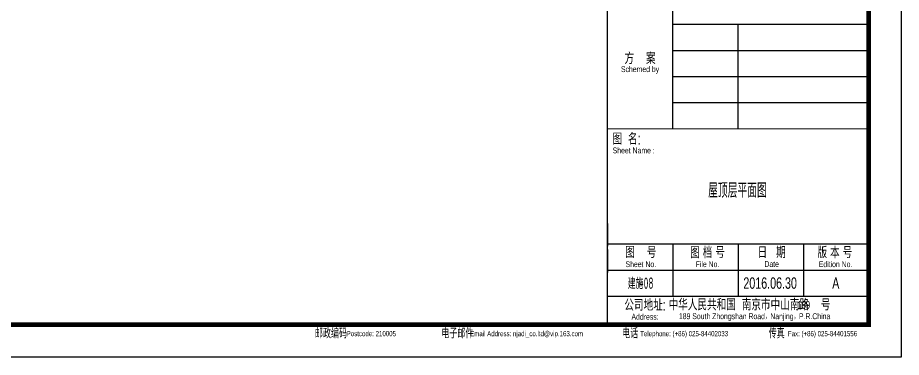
# Model space of a CAD drawing. Extents: x -59851 to 653804, y -249523 to 437614.
# Drawn here: x -491 to 26567, y -249505 to -239104 of the extents above; entities that cross this region are included whole.
import ezdxf
from ezdxf.enums import TextEntityAlignment as Align

# ---------------------------------------------------------------- set-up
doc = ezdxf.new("R2010")
doc.units = 0
doc.header["$LTSCALE"] = 1000
doc.header["$MEASUREMENT"] = 0
for name, color, linetype in [('LABEL_FIXBOX_PM', 7, 'Continuous'), ('LABEL_FIXTXT_PM', 3, 'Continuous'), ('LABEL_TXT_PM', 1, 'Continuous'), ('PUB_TEXT', 7, 'Continuous')]:
    doc.layers.add(name, color=color, linetype=linetype)
doc.styles.add('LABEL_FIXTXT_PM', font='pm_njadri_r.shx', dxfattribs={"width": 0.7, "bigfont": 'pm_njadri_hztxt.shx'})
doc.styles.add('LABEL_TXT_PM', font='pm_njadri_romans1.shx', dxfattribs={"width": 0.7, "bigfont": 'pm_njadri_hztxt.shx'})
doc.styles.get("Standard").update_dxf_attribs({"font": 'gbenor.shx', "width": 0.7, "bigfont": 'gbcbig.shx'})

# ---------------------------------------------------------------- blocks, each defined once
blk = doc.blocks.new('PMSheet_A1_20150113_5-3892016032414355901')
at = {"layer": 'LABEL_FIXBOX_PM'}
for p, q in [((771, 70), (771, 186)), ((791, 70), (791, 102)), ((771, 94), (831, 94)), ((771, 86), (831, 86)), ((771, 78), (831, 78)), ((751, 41), (751, 34)), ((751, 33), (751, 26)), ((771, 34.7), (771, 18.7)), ((791, 34.7), (791, 18.7)), ((811, 34.7), (811, 18.7)), ((830.99, 26.64), (750.88, 26.64)), ((751.35, 18.64), (750.88, 18.64))]:
    blk.add_line(p, q, dxfattribs=at)
blk.add_lwpolyline([(0, 594), (841, 594), (841, 0), (0, 0)], close=True, dxfattribs=at)
at = {"layer": 'LABEL_FIXBOX_PM', "const_width": 1.4}
blk.add_lwpolyline([(831, 584), (25, 584), (25, 10), (831, 10)], close=True, dxfattribs=at)
at = {"layer": 'LABEL_FIXBOX_PM', "const_width": 0.35}
for points in [[(751, 10), (751, 584)], [(751, 70), (831, 70)], [(751, 34.7), (831, 34.7)], [(751, 18.7), (831, 18.7)]]:
    blk.add_lwpolyline(points, dxfattribs=at)
at = {"layer": 'LABEL_FIXBOX_PM'}
blk.add_lwpolyline([(771, 102), (831, 102)], dxfattribs=at)
at = {"layer": 'LABEL_FIXTXT_PM', "style": 'LABEL_FIXTXT_PM', "width": 0.7}
for s, height, p in [('方    案', 3.5, (761, 91.75)), ('Schemed by', 1.8, (761, 88.02)), ('图  名:', 3.5, (756.85, 67.09)), ('图    号', 3.5, (761.24, 32.29)), ('图 档 号', 3.5, (781.65, 32.29)), ('日   期', 3.5, (801.3, 32.29)), ('版 本 号', 3.5, (820.66, 32.29)), ('Sheet No.', 1.8, (761.24, 28.56)), ('File No.', 1.8, (781.65, 28.56)), ('Date', 1.8, (801.3, 28.56)), ('Edition No.', 1.8, (820.86, 28.56)), ('公司地址:', 3.5, (762.53, 16.19)), ('中华人民共和国  南京市中山南路    号', 3.5, (794.52, 16.32)), ('Address:', 1.8, (762.53, 12.46)), ('邮政编码', 2.7, (666.35, 7.55)), ('电子邮件', 2.7, (705.05, 7.55)), ('电话', 2.7, (757.98, 7.55)), ('传真', 2.7, (802.84, 7.55))]:
    blk.add_text(s, height=height, dxfattribs=at).set_placement(p, align=Align.MIDDLE)
for s, p in [('Sheet Name :', (752.62, 63.36)), ('189 South Zhongshan Road，Nanjing，P.R.China', (772.89, 12.59))]:
    blk.add_text(s, height=1.8, dxfattribs=at).set_placement(p, align=Align.MIDDLE_LEFT)
blk.add_text('189', height=2.4, dxfattribs=at).set_placement((809.19, 14.85))
for s, p in [('Postcode: 210005', (678.72, 6.46)), ('Email Address: njadi_co.ltd@vip.163.com', (726.27, 6.46)), ('Telephone: (+86) 025-84402033', (774.51, 6.46)), ('Fax: (+86) 025-84401556', (816.86, 6.46))]:
    blk.add_text(s, height=1.6, dxfattribs=at).set_placement(p, align=Align.CENTER)
at = {"layer": 'LABEL_TXT_PM', "style": 'LABEL_TXT_PM'}
for tag, height, width, p in [('修改图应说明理由', 4.5, 0.7, (788.35, 468.8)), ('出图章签名', 4.5, 0.7, (759.46, 338.09)), ('建设单位_U01', 4.5, 0.7, (800.9, 212.14)), ('建设单位', 4.5, 0.7, (800.9, 210.2)), ('建设单位_D01', 4.5, 0.7, (800.9, 207.4)), ('项目名称_U01', 4.5, 0.7, (800.9, 200.42)), ('项目名称', 4.5, 0.7, (800.9, 198.19)), ('项目名称_D01', 4.5, 0.7, (800.9, 195.3)), ('设计编号', 4.5, 0.6, (780.76, 187.9)), ('分项号', 4.5, 0.6, (820.26, 188)), ('项目经理', 4.5, 0.7, (780.26, 172)), ('项目经理签名', 4.5, 0.7, (810.18, 172.26)), ('审定', 4.5, 0.7, (780.26, 163.9)), ('审定签名', 4.5, 0.7, (810.18, 164.16)), ('审核', 4.5, 0.7, (780.26, 156)), ('审核签名', 4.5, 0.7, (810.18, 156.26)), ('项目负责', 4.5, 0.7, (780.26, 148)), ('项目负责签名', 4.5, 0.7, (810.18, 148.26)), ('专业负责', 4.5, 0.7, (780.26, 140)), ('专业负责签名', 4.5, 0.7, (810.18, 140.26)), ('校对', 4.5, 0.7, (780.26, 131.9)), ('校对签名', 4.5, 0.7, (810.18, 132.16)), ('设计', 4.5, 0.7, (780.26, 124)), ('设计签名', 4.5, 0.7, (810.18, 124.26)), ('绘制', 4.5, 0.7, (780.26, 115.9)), ('绘制签名', 4.5, 0.7, (810.18, 116.16)), ('方案_01', 4.5, 0.7, (780.26, 95.9)), ('方案_01签名', 4.5, 0.7, (810.18, 96.16)), ('方案_02', 4.5, 0.7, (780.26, 87.9)), ('方案_02签名', 4.5, 0.7, (810.18, 88.16)), ('方案_03', 4.5, 0.7, (780.29, 79.9)), ('方案_03签名', 4.5, 0.7, (810.2, 80.16)), ('方案_04', 4.5, 0.7, (780.26, 71.9)), ('方案_04签名', 4.5, 0.7, (810.18, 72.16)), ('图名_U02', 4.5, 0.7, (790.5, 60.2)), ('图名_U01', 4.5, 0.7, (790.5, 54.2)), ('图名', 4.5, 0.7, (790.5, 47.96)), ('图名_D01', 4.5, 0.7, (790.5, 42.4)), ('图名_D02', 4.5, 0.7, (790.5, 37)), ('图号', 3.5, 0.7, (760.97, 20.95)), ('图档号', 3.5, 0.7, (781.1, 20.95)), ('日期', 3.5, 0.7, (801.07, 20.95)), ('版本号', 3.5, 0.7, (820.27, 20.95))]:
    blk.add_attdef(tag, text='', height=height, dxfattribs=dict(at, width=width)).set_placement(p, align=Align.CENTER)
blk = doc.blocks.new('zhonghaituqian033103dong')
at = {"layer": 'LABEL_TXT_PM', "style": 'LABEL_TXT_PM', "width": 0.7}
for s, height, p in [('南京海欣房地产开发有限公司', 450, (26376, 197488)), ('NO.2015G34地块', 450, (26356, 196258)), ('2016-5-01', 450, (24426, 195268)), ('3#', 450, (28396, 195268)), ('樊 嵘', 450, (24441, 193620)), ('陈 波', 450, (24441, 192210)), ('康雪梅', 450, (24441, 191290)), ('辛锋 康雪梅', 450, (24441, 190460)), ('李晓蕾', 450, (24441, 189730)), ('张建伟', 450, (24441, 188930)), ('张建伟', 450, (24441, 188060)), ('2016.06.30', 350, (26427, 178567)), ('A', 350, (28437, 178567))]:
    blk.add_text(s, height=height, dxfattribs=at).set_placement(p, align=Align.MIDDLE)

msp = doc.modelspace()

# ---------------------------------------------------------------- block references
at = {"xscale": 100, "yscale": 100, "zscale": 100}
msp.add_blockref('PMSheet_A1_20150113_5-3892016032414355901', (-57533.4, -249505.4), dxfattribs=at)
msp.add_blockref('zhonghaituqian033103dong', (-3877.3, -425798))

# ---------------------------------------------------------------- texts
at = {"layer": 'LABEL_TXT_PM', "style": 'LABEL_TXT_PM', "width": 0.7}
msp.add_text('屋顶层平面图', height=450, dxfattribs=at).set_placement((21548.9, -244384.5), align=Align.MIDDLE)
at = {"layer": 'PUB_TEXT', "width": 0.7}
for s, height, p in [('建施', 337.59, (18191.4, -247410.4)), ('-08', 350, (18535.4, -247410.4))]:
    msp.add_text(s, height=height, dxfattribs=at).set_placement(p)

doc.saveas('drawing.dxf')
